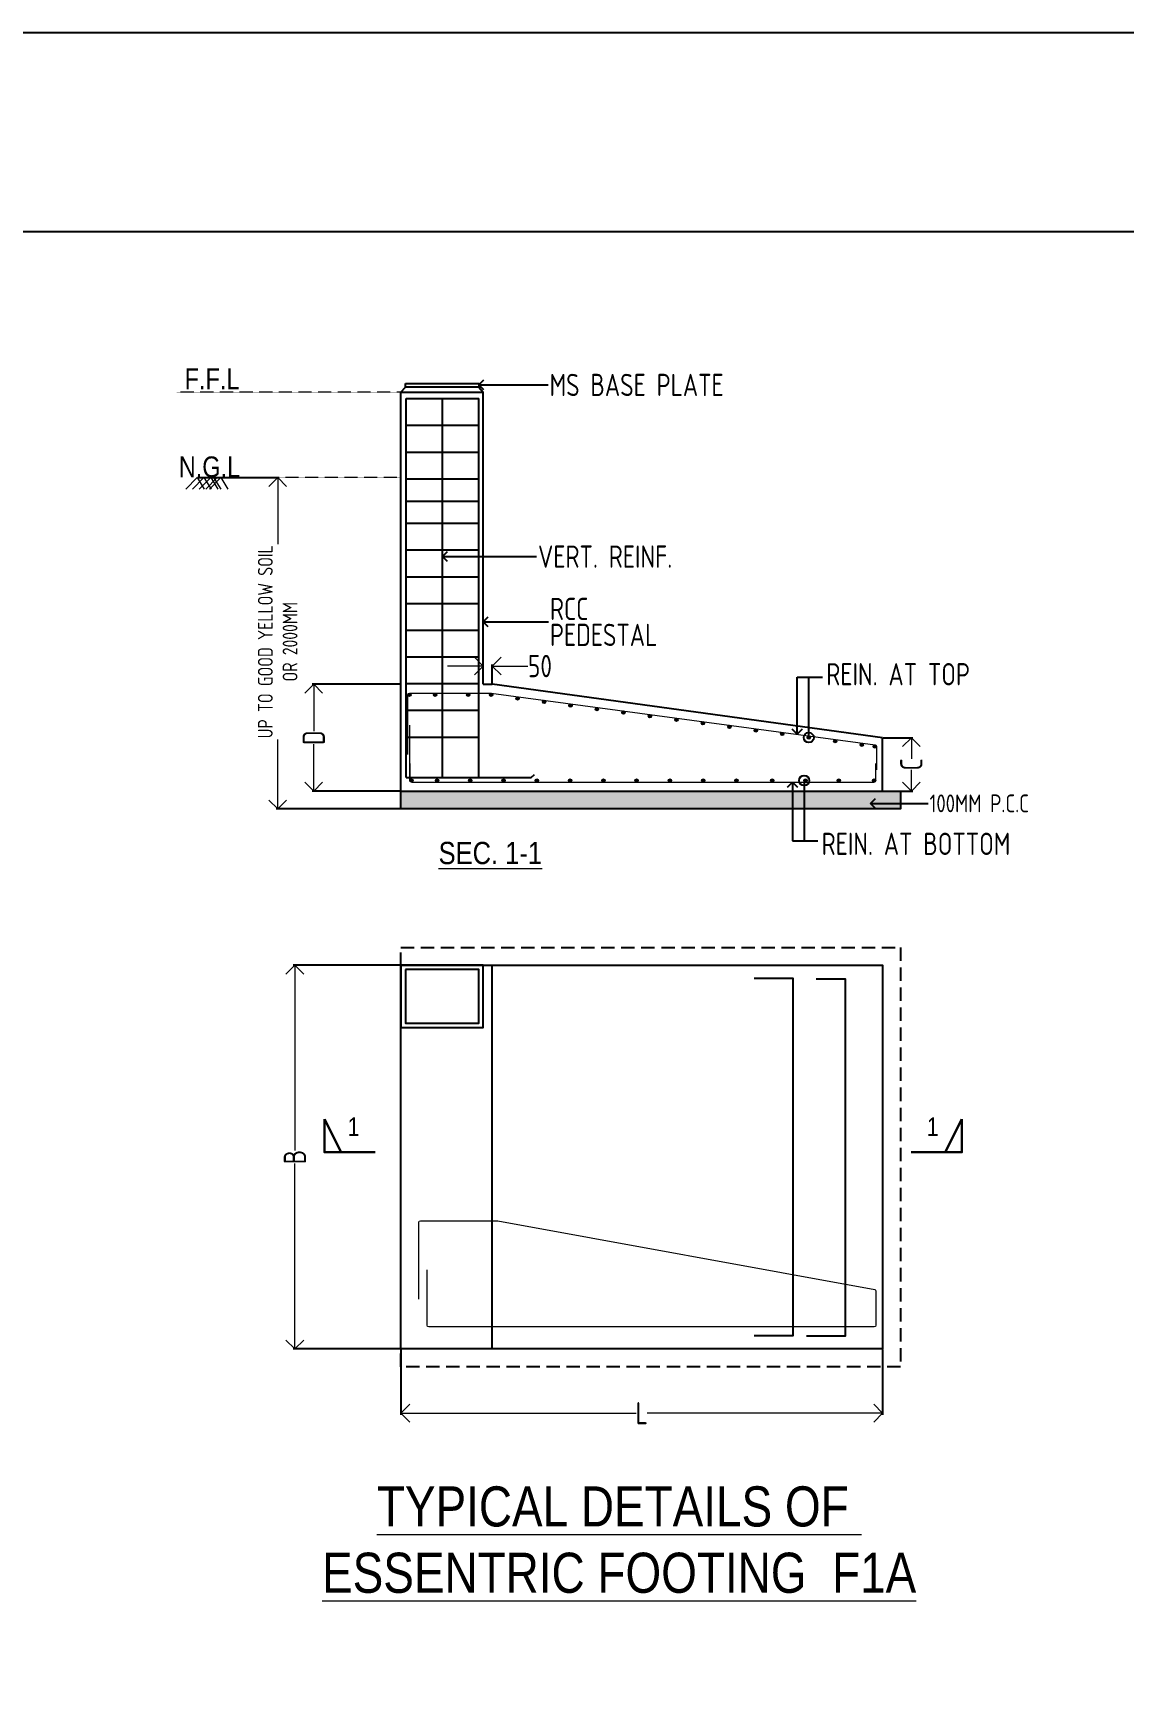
# Model space of a CAD drawing. Header units: millimetres. Extents: x 3470347 to 5996549, y -3470518 to 17149644.
# Drawn here: x 4926848 to 4939104, y 6913102 to 6931563 of the extents above; entities that cross this region are included whole.
import ezdxf
from ezdxf.enums import TextEntityAlignment as Align

# ---------------------------------------------------------------- set-up
doc = ezdxf.new("R2010")
doc.units = ezdxf.units.MM
doc.header["$MEASUREMENT"] = 0
doc.header["$PDMODE"] = 35
doc.header["$PDSIZE"] = -5
doc.linetypes.add('DASHED2', pattern=[0.375, 0.25, -0.125])
doc.linetypes.add('HIDDEN', pattern=[0.375, 0.25, -0.125])
doc.layers.get('0').update_dxf_attribs({"linetype": 'CONTINUOUS', "lineweight": 25})
doc.layers.get('DEFPOINTS').update_dxf_attribs({"linetype": 'CONTINUOUS', "lineweight": 25})
for name, color, linetype, lineweight in [('BLOCK', 7, 'CONTINUOUS', 30), ('L4', 4, 'CONTINUOUS', 30), ('PV_TEXT_ROMANS', 7, 'CONTINUOUS', 0), ('rDIMension', 1, 'CONTINUOUS', 18), ('rPCC DASH', 9, 'HIDDEN', 15), ('rRCC 1', 3, 'CONTINUOUS', 25), ('rRCC 2', 40, 'CONTINUOUS', 15), ('rREINF 1', 1, 'CONTINUOUS', 25), ('SHEET', 7, 'CONTINUOUS', 15), ('TEXT3', 7, 'CONTINUOUS', 30), ('TEXT6', 6, 'CONTINUOUS', 50)]:
    doc.layers.add(name, color=color, linetype=linetype, lineweight=lineweight)
doc.layers.add('S&T_HATCH', color=7, linetype='CONTINUOUS')
doc.styles.add('DIM', font='geniso.shx', dxfattribs={"width": 0.85})
doc.styles.add('J.P', font='ARIALN.TTF')
doc.styles.add('ROMANS', font='', dxfattribs={"width": 0.8})
doc.styles.get('ROMANS').set_extended_font_data('AR CENA')
doc.dimstyles.new('ST-150', dxfattribs={"dimscale": 75, "dimtxt": 3, "dimasz": 2, "dimexe": 0.18, "dimexo": 0.0625, "dimgap": 0.2, "dimtad": 0, "dimdec": 0, "dimlfac": 2, "dimzin": 0, "dimdsep": 46, "dimtxsty": 'DIM', "dimblk": 'OPEN90', "dimcen": 0.09, "dimclrd": 256, "dimclrt": 7, "dimadec": 0, "dimazin": 0, "dimtfac": 1, "dimtdec": 0, "dimtofl": 0, "dimtmove": 0, "dimatfit": 3, "dimldrblk": 'OPEN90', "dimfxl": 1, "dimtolj": 1, "dimtzin": 0, "dimlwd": -1, "dimarcsym": 0})
doc.dimstyles.new('ST-50', dxfattribs={"dimscale": 100, "dimtxt": 2.5, "dimasz": 2, "dimexe": 0.18, "dimexo": 0.0625, "dimgap": 0.2, "dimtad": 0, "dimdec": 0, "dimlfac": 0.5, "dimzin": 0, "dimdsep": 46, "dimtxsty": 'DIM', "dimblk": 'OPEN90', "dimcen": 0.09, "dimclrd": 256, "dimclrt": 7, "dimadec": 0, "dimazin": 0, "dimtfac": 1, "dimtdec": 0, "dimtofl": 0, "dimtmove": 0, "dimatfit": 3, "dimldrblk": 'OPEN90', "dimfxl": 1, "dimtolj": 1, "dimtzin": 0, "dimlwd": -1, "dimarcsym": 0})

# ---------------------------------------------------------------- blocks, each defined once
blk = doc.blocks.new('_Open90')
at = {"color": 0, "linetype": 'ByBlock', "lineweight": -2}
for p, q in [((0, 0), (-1, 0)), ((-0.5, 0.5), (0, 0)), ((0, 0), (-0.5, -0.5))]:
    blk.add_line(p, q, dxfattribs=at)
blk = doc.blocks.new('*D938')
at = {"layer": 'DEFPOINTS', "color": 0}
for p in [(4928692.180789503, 6926569.507553868), (4929597.697571815, 6926569.507553868), (4930981.279877479, 6922850.145336059)]:
    blk.add_point(p, dxfattribs=at)
at = {"layer": 'rDIMension', "color": 0, "lineweight": -2}
for p, q in [((4928698.430789503, 6926569.507553868), (4929615.697571815, 6926569.507553868)), ((4930975.029877479, 6922850.145336059), (4929579.697571815, 6922850.145336059))]:
    blk.add_line(p, q, dxfattribs=at)
at = {"layer": 'rDIMension'}
for p, q in [((4929597.697571815, 6926369.507553868), (4929597.697571815, 6925823.234000415)), ((4929597.697571815, 6923050.145336059), (4929597.697571815, 6923629.889900414))]:
    blk.add_line(p, q, dxfattribs=at)
at = {"layer": 'rDIMension', "xscale": 200, "yscale": 200, "zscale": 200}
for p, rotation in [((4929597.697571815, 6926569.507553868), 90), ((4929597.697571815, 6922850.145336059), 270)]:
    blk.add_blockref('_Open90', p, dxfattribs=dict(at, rotation=rotation))
at = {"layer": 'rDIMension', "color": 7, "insert": (4929597.697571815, 6924726.561950415), "char_height": 250, "attachment_point": 5, "rotation": 90, "style": 'DIM'}
blk.add_mtext('\\A1;{\\H0.66667x;UP TO GOOD YELLOW SOIL\\POR 2000MM}', dxfattribs=at)
blk = doc.blocks.new('*D939')
at = {"layer": 'DEFPOINTS', "color": 0}
for p in [(4936391.229720772, 6923650.145336059), (4936714.017906274, 6923650.145336059), (4936591.229720772, 6923050.14533606)]:
    blk.add_point(p, dxfattribs=at)
at = {"layer": 'rDIMension', "color": 0, "lineweight": -2}
for p, q in [((4936397.479720772, 6923650.145336059), (4936732.017906274, 6923650.145336059)), ((4936597.479720772, 6923050.14533606), (4936732.017906274, 6923050.14533606))]:
    blk.add_line(p, q, dxfattribs=at)
at = {"layer": 'rDIMension'}
for p, q in [((4936714.017906274, 6923450.145336059), (4936714.017906274, 6923412.645336058)), ((4936714.017906274, 6923250.14533606), (4936714.017906274, 6923287.645336058))]:
    blk.add_line(p, q, dxfattribs=at)
at = {"layer": 'rDIMension', "xscale": 200, "yscale": 200, "zscale": 200}
for p, rotation in [((4936714.017906274, 6923650.145336059), 90), ((4936714.017906274, 6923050.14533606), 270)]:
    blk.add_blockref('_Open90', p, dxfattribs=dict(at, rotation=rotation))
at = {"layer": 'rDIMension', "color": 7, "insert": (4936714.017906274, 6923350.145336059), "char_height": 250, "attachment_point": 5, "rotation": 90, "style": 'DIM'}
blk.add_mtext('\\A1;C', dxfattribs=at)
blk = doc.blocks.new('*D940')
at = {"layer": 'DEFPOINTS', "color": 0}
for p in [(4930002.072362051, 6924250.145336059), (4930981.279877479, 6924250.145336059), (4930981.279877479, 6923050.145336059)]:
    blk.add_point(p, dxfattribs=at)
at = {"layer": 'rDIMension', "color": 0, "lineweight": -2}
for p, q in [((4930975.029877479, 6924250.145336059), (4929984.072362051, 6924250.145336059)), ((4930975.029877479, 6923050.145336059), (4929984.072362051, 6923050.145336059))]:
    blk.add_line(p, q, dxfattribs=at)
at = {"layer": 'rDIMension'}
for p, q in [((4930002.072362051, 6924050.145336059), (4930002.072362051, 6923723.270336058)), ((4930002.072362051, 6923250.145336059), (4930002.072362051, 6923577.020336058))]:
    blk.add_line(p, q, dxfattribs=at)
at = {"layer": 'rDIMension', "xscale": 200, "yscale": 200, "zscale": 200}
for p, rotation in [((4930002.072362051, 6924250.145336059), 90), ((4930002.072362051, 6923050.145336059), 270)]:
    blk.add_blockref('_Open90', p, dxfattribs=dict(at, rotation=rotation))
at = {"layer": 'rDIMension', "color": 7, "insert": (4930002.072362051, 6923650.145336059), "char_height": 250, "attachment_point": 5, "rotation": 90, "style": 'DIM'}
blk.add_mtext('\\A1;D', dxfattribs=at)
blk = doc.blocks.new('*D941')
at = {"layer": 'DEFPOINTS', "color": 0}
for p in [(4930981.279877479, 6921095.726961946), (4929790.609119008, 6916787.216393275), (4930981.279877479, 6916787.216393275)]:
    blk.add_point(p, dxfattribs=at)
at = {"layer": 'rDIMension', "color": 0, "lineweight": -2}
for p, q in [((4930975.029877479, 6921095.726961946), (4929772.609119008, 6921095.726961946)), ((4930975.029877479, 6916787.216393275), (4929772.609119008, 6916787.216393275))]:
    blk.add_line(p, q, dxfattribs=at)
at = {"layer": 'rDIMension'}
for p, q in [((4929790.609119008, 6920895.726961946), (4929790.609119008, 6919014.596677611)), ((4929790.609119008, 6916987.216393275), (4929790.609119008, 6918868.346677611))]:
    blk.add_line(p, q, dxfattribs=at)
at = {"layer": 'rDIMension', "xscale": 200, "yscale": 200, "zscale": 200}
for p, rotation in [((4929790.609119008, 6921095.726961946), 90), ((4929790.609119008, 6916787.216393275), 270)]:
    blk.add_blockref('_Open90', p, dxfattribs=dict(at, rotation=rotation))
at = {"layer": 'rDIMension', "color": 7, "insert": (4929790.609119008, 6918941.471677611), "char_height": 250, "attachment_point": 5, "rotation": 90, "style": 'DIM'}
blk.add_mtext('\\A1;B', dxfattribs=at)
blk = doc.blocks.new('*D942')
at = {"layer": 'DEFPOINTS', "color": 0}
for p in [(4930981.279877479, 6916787.216393275), (4936391.229720772, 6916787.216393275), (4936391.229720772, 6916066.129081855)]:
    blk.add_point(p, dxfattribs=at)
at = {"layer": 'rDIMension', "color": 0, "lineweight": -2}
for p, q in [((4930981.279877479, 6916780.966393275), (4930981.279877479, 6916048.129081855)), ((4936391.229720772, 6916780.966393275), (4936391.229720772, 6916048.129081855))]:
    blk.add_line(p, q, dxfattribs=at)
at = {"layer": 'rDIMension'}
for p, q in [((4931181.279877479, 6916066.129081855), (4933623.754799126, 6916066.129081855)), ((4936191.229720772, 6916066.129081855), (4933748.754799126, 6916066.129081855))]:
    blk.add_line(p, q, dxfattribs=at)
at = {"layer": 'rDIMension', "xscale": 200, "yscale": 200, "zscale": 200, "rotation": 180}
blk.add_blockref('_Open90', (4930981.279877479, 6916066.129081855), dxfattribs=at)
at = {"layer": 'rDIMension', "xscale": 200, "yscale": 200, "zscale": 200}
blk.add_blockref('_Open90', (4936391.229720772, 6916066.129081855), dxfattribs=at)
at = {"layer": 'rDIMension', "color": 7, "insert": (4933686.254799126, 6916066.129081855), "char_height": 250, "attachment_point": 5, "style": 'DIM'}
blk.add_mtext('\\A1;L', dxfattribs=at)
blk = doc.blocks.new('SMH-1')
at = {"layer": 'L4'}
for points in [[(0, 0), (814.6229330631322, 0), (814.6229330631322, 534.8206034718023)], [(814.6229330631322, 534.8206034718023), (546.0281598753063, 0)]]:
    blk.add_lwpolyline(points, dxfattribs=at)
at = {"layer": 'TEXT6', "style": 'ROMANS', "width": 0.85}
blk.add_attdef('SEC', text='', height=300, dxfattribs=at).set_placement((346.3707409001945, 410.1505165286653), align=Align.MIDDLE_CENTER)
blk = doc.blocks.new('*D943')
at = {"layer": 'DEFPOINTS', "color": 0}
for p in [(4932006.279877479, 6924453.955307198), (4931906.279877479, 6924250.145336065), (4932006.279877479, 6924250.145336065)]:
    blk.add_point(p, dxfattribs=at)
at = {"layer": 'rDIMension'}
for p, q in [((4931706.279877479, 6924453.955307198), (4931506.279877479, 6924453.955307198)), ((4932206.279877479, 6924453.955307198), (4932406.279877479, 6924453.955307198))]:
    blk.add_line(p, q, dxfattribs=at)
at = {"layer": 'rDIMension', "color": 0, "lineweight": -2}
for p, q in [((4931906.279877479, 6924256.395336065), (4931906.279877479, 6924471.955307198)), ((4932006.279877479, 6924256.395336065), (4932006.279877479, 6924471.955307198))]:
    blk.add_line(p, q, dxfattribs=at)
at = {"layer": 'rDIMension', "xscale": 200, "yscale": 200, "zscale": 200}
blk.add_blockref('_Open90', (4931906.279877479, 6924453.955307198), dxfattribs=at)
at = {"layer": 'rDIMension', "xscale": 200, "yscale": 200, "zscale": 200, "rotation": 180}
blk.add_blockref('_Open90', (4932006.279877479, 6924453.955307198), dxfattribs=at)
at = {"layer": 'rDIMension', "color": 7, "insert": (4932543.238538897, 6924453.955307198), "char_height": 250, "attachment_point": 5, "style": 'DIM'}
blk.add_mtext('\\A1;50', dxfattribs=at)

msp = doc.modelspace()

# ---------------------------------------------------------------- hatches: boundary and pattern name
at = {"layer": 'rRCC 2'}
h = msp.add_hatch(color=256, dxfattribs=at)
h.dxf.hatch_style = 1
edge = h.paths.add_edge_path()
edge.add_arc((4931077.645183047, 6924131.44455612), 18.70077993899758, 0, 360)
h = msp.add_hatch(color=256, dxfattribs=at)
h.dxf.hatch_style = 1
edge = h.paths.add_edge_path()
edge.add_arc((4931364.889280852, 6924131.44455612), 18.70077993899758, 0, 360)
h = msp.add_hatch(color=256, dxfattribs=at)
h.dxf.hatch_style = 1
edge = h.paths.add_edge_path()
edge.add_arc((4931738.511329754, 6924131.44455612), 18.70077993899758, 0, 360)
h = msp.add_hatch(color=256, dxfattribs=at)
h.dxf.hatch_style = 1
edge = h.paths.add_edge_path()
edge.add_arc((4931994.237866423, 6924131.44455612), 18.70077993899758, 0, 360)
h = msp.add_hatch(color=256, dxfattribs=at)
h.dxf.hatch_style = 1
edge = h.paths.add_edge_path()
edge.add_arc((4932291.5584145, 6924091.438410455), 18.70077993899758, 0, 360)
h = msp.add_hatch(color=256, dxfattribs=at)
h.dxf.hatch_style = 1
edge = h.paths.add_edge_path()
edge.add_arc((4932588.878962577, 6924051.432264791), 18.70077993899758, 0, 360)
h = msp.add_hatch(color=256, dxfattribs=at)
h.dxf.hatch_style = 1
edge = h.paths.add_edge_path()
edge.add_arc((4932886.199510654, 6924011.426119126), 18.70077993899758, 0, 360)
h = msp.add_hatch(color=256, dxfattribs=at)
h.dxf.hatch_style = 1
edge = h.paths.add_edge_path()
edge.add_arc((4933183.520058732, 6923971.419973462), 18.70077993899758, 0, 360)
h = msp.add_hatch(color=256, dxfattribs=at)
h.dxf.hatch_style = 1
edge = h.paths.add_edge_path()
edge.add_arc((4933480.840606809, 6923931.413827797), 18.70077993899758, 0, 360)
h = msp.add_hatch(color=256, dxfattribs=at)
h.dxf.hatch_style = 1
edge = h.paths.add_edge_path()
edge.add_arc((4933778.161154886, 6923891.407682133), 18.70077993899758, 0, 360)
h = msp.add_hatch(color=256, dxfattribs=at)
h.dxf.hatch_style = 1
edge = h.paths.add_edge_path()
edge.add_arc((4934075.481702963, 6923851.401536468), 18.70077993899758, 0, 360)
h = msp.add_hatch(color=256, dxfattribs=at)
h.dxf.hatch_style = 1
edge = h.paths.add_edge_path()
edge.add_arc((4934372.80225104, 6923811.395390804), 18.70077993899758, 0, 360)
h = msp.add_hatch(color=256, dxfattribs=at)
h.dxf.hatch_style = 1
edge = h.paths.add_edge_path()
edge.add_arc((4934670.122799117, 6923771.389245139), 18.70077993899758, 0, 360)
h = msp.add_hatch(color=256, dxfattribs=at)
h.dxf.hatch_style = 1
edge = h.paths.add_edge_path()
edge.add_arc((4934967.443347194, 6923731.383099475), 18.70077993899758, 0, 360)
h = msp.add_hatch(color=256, dxfattribs=at)
h.dxf.hatch_style = 1
edge = h.paths.add_edge_path()
edge.add_arc((4935264.763895271, 6923691.37695381), 18.70077993899758, 0, 360)
h = msp.add_hatch(color=256, dxfattribs=at)
h.dxf.hatch_style = 1
edge = h.paths.add_edge_path()
edge.add_arc((4935562.084443348, 6923651.370808146), 18.70077993899758, 0, 360)
h = msp.add_hatch(color=256, dxfattribs=at)
h.dxf.hatch_style = 1
edge = h.paths.add_edge_path()
edge.add_arc((4935859.404991426, 6923611.364662481), 18.70077993899758, 0, 360)
h = msp.add_hatch(color=256, dxfattribs=at)
h.dxf.hatch_style = 1
edge = h.paths.add_edge_path()
edge.add_arc((4936156.725539503, 6923571.358516817), 18.70077993899758, 0, 360)
h = msp.add_hatch(color=256, dxfattribs=at)
h.dxf.hatch_style = 1
edge = h.paths.add_edge_path()
edge.add_arc((4936303.499525516, 6923551.609254609), 18.70077993899758, 0, 360)
h = msp.add_hatch(color=256, dxfattribs=at)
h.dxf.hatch_style = 1
edge = h.paths.add_edge_path()
edge.add_arc((4931099.980657418, 6923168.846115999), 18.70077993899758, 0, 360)
h = msp.add_hatch(color=256, dxfattribs=at)
h.dxf.hatch_style = 1
edge = h.paths.add_edge_path()
edge.add_arc((4931387.224755223, 6923168.846115999), 18.70077993899758, 0, 360)
h = msp.add_hatch(color=256, dxfattribs=at)
h.dxf.hatch_style = 1
edge = h.paths.add_edge_path()
edge.add_arc((4931760.846804126, 6923168.846115999), 18.70077993899758, 0, 360)
h = msp.add_hatch(color=256, dxfattribs=at)
h.dxf.hatch_style = 1
edge = h.paths.add_edge_path()
edge.add_arc((4932134.468853028, 6923168.846115999), 18.70077993899758, 0, 360)
h = msp.add_hatch(color=256, dxfattribs=at)
h.dxf.hatch_style = 1
edge = h.paths.add_edge_path()
edge.add_arc((4932508.090901931, 6923168.846115999), 18.70077993899758, 0, 360)
h = msp.add_hatch(color=256, dxfattribs=at)
h.dxf.hatch_style = 1
edge = h.paths.add_edge_path()
edge.add_arc((4932881.712950833, 6923168.846115999), 18.70077993899758, 0, 360)
h = msp.add_hatch(color=256, dxfattribs=at)
h.dxf.hatch_style = 1
edge = h.paths.add_edge_path()
edge.add_arc((4933255.334999735, 6923168.846115999), 18.70077993899758, 0, 360)
h = msp.add_hatch(color=256, dxfattribs=at)
h.dxf.hatch_style = 1
edge = h.paths.add_edge_path()
edge.add_arc((4933628.957048638, 6923168.846115999), 18.70077993899758, 0, 360)
h = msp.add_hatch(color=256, dxfattribs=at)
h.dxf.hatch_style = 1
edge = h.paths.add_edge_path()
edge.add_arc((4934002.57909754, 6923168.846115999), 18.70077993899758, 0, 360)
h = msp.add_hatch(color=256, dxfattribs=at)
h.dxf.hatch_style = 1
edge = h.paths.add_edge_path()
edge.add_arc((4934376.201146442, 6923168.846115999), 18.70077993899758, 0, 360)
h = msp.add_hatch(color=256, dxfattribs=at)
h.dxf.hatch_style = 1
edge = h.paths.add_edge_path()
edge.add_arc((4934749.823195345, 6923168.846115999), 18.70077993899758, 0, 360)
h = msp.add_hatch(color=256, dxfattribs=at)
h.dxf.hatch_style = 1
edge = h.paths.add_edge_path()
edge.add_arc((4935151.662794126, 6923168.846115998), 18.70077993899758, 0, 360)
h = msp.add_hatch(color=256, dxfattribs=at)
h.dxf.hatch_style = 1
edge = h.paths.add_edge_path()
edge.add_arc((4935525.284843029, 6923168.846115998), 18.70077993899758, 0, 360)
h = msp.add_hatch(color=256, dxfattribs=at)
h.dxf.hatch_style = 1
edge = h.paths.add_edge_path()
edge.add_arc((4935898.906891932, 6923168.846115998), 18.70077993899758, 0, 360)
h = msp.add_hatch(color=256, dxfattribs=at)
h.dxf.hatch_style = 1
edge = h.paths.add_edge_path()
edge.add_arc((4936295.911956084, 6923168.846115999), 18.70077993899758, 0, 360)
h = msp.add_hatch(color=256, dxfattribs=at)
h.dxf.hatch_style = 1
edge = h.paths.add_edge_path()
edge.add_arc((4936295.911956084, 6923168.846115999), 18.70077993899758, 0, 360)
at = {"layer": 'S&T_HATCH', "linetype": 'ByBlock', "transparency": 33554559}
h = msp.add_hatch(dxfattribs=at)
h.set_pattern_fill('AR-CONC', color=256, scale=30)
h.set_pattern_definition([(49.99999999999999, (2549078.607710564, 8955014.50923884), (215.178054780226, -18.82564049477853), [22.5, -247.5]), (355, (2549078.607710564, 8955014.50923884), (-41.6254000839, 225.6576401100035), [18, -198]), (100.45144446, (2549096.539214864, 8955012.94043564), (173.5526540181336, 206.8319972905888), [19.12205759999979, -210.3426335999984]), (46.18420000000001, (2549078.607710564, 8955074.50923884), (320.1723992014717, -49.65578423792296), [33.75, -371.25]), (96.63563549, (2549105.288734064, 8955070.37124674), (280.3985837022685, 292.2355802323651), [28.6831026, -315.5141279999999]), (351.1841639899999, (2549078.607710564, 8955074.50923884), (280.3985835164319, 292.2355800809971), [27, -297.0000003]), (21, (2549108.607710564, 8955059.50923884), (179.0721156355385, -120.7856671996016), [22.5, -247.5]), (326.0000000000001, (2549108.607710564, 8955059.50923884), (72.99459957647451, 217.5450135140559), [18, -198]), (71.45144474, (2549123.530386764, 8955049.443766642), (252.0667130189913, 96.75934584190615), [19.122057, -210.3426336]), (37.50000000000001, (2549078.607710564, 8955014.50923884), (3.647956595187201, 99.86815614939344), [0, -195.6, 0, -201, 0, -198.75]), (7.499999999999999, (2549078.607710564, 8955014.50923884), (78.92086123264458, 118.3235135647081), [0, -114.6, 0, -191.1, 0, -75.75]), (327.5, (2549011.707710564, 8955014.50923884), (160.1467308517227, -6.766461520313927), [0, -75, 0, -234, 0, -310.5]), (317.5, (2548981.707710564, 8955014.50923884), (174.9558508027159, 30.03149469969532), [0, -97.5, 0, -155.4, 0, -220.5])])
h.paths.add_polyline_path([(4936591.229720772, 6923050.145336059), (4930981.279877479, 6923050.14533606), (4930981.279877479, 6922850.14533606), (4936591.229720772, 6922850.145336059)])

# ---------------------------------------------------------------- linework, layer by layer
at = {"color": 192, "lineweight": 25, "elevation": -6.651888002746348e-07}
msp.add_lwpolyline([(4871034.922074285, 6848423.867082559), (4988617.795221603, 6848423.867082559), (4988617.795221603, 6931563.357165799), (4871034.922074285, 6931563.357165799)], close=True, dxfattribs=at)
at = {"color": 3, "linetype": 'ByBlock'}
msp.add_lwpolyline([(4930981.279877479, 6922850.145336059), (4930981.279877479, 6924250.145336059)], dxfattribs=at)
at = {"linetype": 'DASHED2', "ltscale": 600}
msp.add_lwpolyline([(4930981.279877479, 6916587.216393275), (4930981.279877479, 6921295.726961946), (4936591.229720772, 6921295.726961946), (4936591.229720772, 6916587.216393275)], close=True, dxfattribs=at)
at = {"color": 3, "linetype": 'ByBlock'}
msp.add_lwpolyline([(4930981.279877479, 6921095.726961942), (4930981.279877479, 6920395.726961942), (4931906.279877481, 6920395.72696195), (4931906.279877481, 6921095.72696195)], close=True, dxfattribs=at)
at = {"color": 1, "linetype": 'ByBlock'}
msp.add_lwpolyline([(4930981.279877479, 6916787.216393275), (4930981.279877479, 6921095.726961946), (4936391.229720772, 6921095.726961946), (4936391.229720772, 6916787.216393275)], close=True, dxfattribs=at)
msp.add_lwpolyline([(4932006.279877481, 6916787.216393275), (4932006.279877481, 6921095.726961946)], dxfattribs=at)
at = {"color": 2, "linetype": 'ByBlock'}
msp.add_lwpolyline([(4931031.279877479, 6921045.726961942), (4931031.279877479, 6920445.726961942), (4931856.279877481, 6920445.72696195), (4931856.279877481, 6921045.72696195)], close=True, dxfattribs=at)
at = {"layer": 'rPCC DASH'}
for p, q in [((4931106.279877481, 6927529.507553868), (4928463.082130815, 6927529.507553868)), ((4930981.279877479, 6926569.507553868), (4928835.845683378, 6926569.507553868))]:
    msp.add_line(p, q, dxfattribs=at)
at = {"layer": 'rRCC 1', "color": 0}
for p, q in [((4930981.279877479, 6927529.507553868), (4931031.279877479, 6927587.089833568)), ((4931856.279877481, 6927587.089833568), (4931906.279877481, 6927529.507553868))]:
    msp.add_line(p, q, dxfattribs=at)
at = {"layer": 'rRCC 1'}
for p, q in [((4930981.279877479, 6924250.145336059), (4930981.279877479, 6927529.507553868)), ((4930981.279877479, 6927529.507553868), (4931906.279877481, 6927529.507553868)), ((4931906.279877481, 6924250.145336059), (4931906.279877481, 6927529.507553868)), ((4930981.279877479, 6924250.145336059), (4930981.279877479, 6924250.145336059)), ((4931906.279877481, 6924250.145336059), (4932006.279877481, 6924250.145336059)), ((4936391.229720772, 6923650.145336059), (4932006.279877481, 6924250.145336059)), ((4936391.229720772, 6923050.145336059), (4936391.229720772, 6923650.145336059))]:
    msp.add_line(p, q, dxfattribs=at)
at = {"layer": 'rRCC 1', "color": 2}
for p, q in [((4931041.972908474, 6923204.02010208), (4931041.972908474, 6927457.517215935)), ((4931041.972908474, 6927457.517215935), (4931856.279877481, 6927457.517215935)), ((4931041.972908474, 6923204.02010208), (4931041.972908474, 6927457.517215935)), ((4931449.126392978, 6923204.02010208), (4931449.126392978, 6927457.517215935)), ((4931856.279877481, 6923204.02010208), (4931856.279877481, 6927457.517215935)), ((4931041.972908474, 6927157.517215935), (4931856.279877481, 6927157.517215935)), ((4931041.972908474, 6926857.517215935), (4931856.279877481, 6926857.517215935)), ((4931041.972908474, 6926557.517215935), (4931856.279877481, 6926557.517215935)), ((4931041.972908474, 6926307.254834517), (4931856.279877481, 6926307.254834517)), ((4931041.972908474, 6926057.517215935), (4931856.279877481, 6926057.517215935)), ((4931041.972908474, 6925757.517215935), (4931856.279877481, 6925757.517215935)), ((4931041.972908474, 6925457.517215935), (4931856.279877481, 6925457.517215935)), ((4931041.972908474, 6925157.517215935), (4931856.279877481, 6925157.517215935)), ((4931041.972908474, 6924857.517215935), (4931856.279877481, 6924857.517215935)), ((4931041.972908474, 6924557.517215935), (4931856.279877481, 6924557.517215935)), ((4931041.972908474, 6924257.517215935), (4931856.279877481, 6924257.517215935)), ((4931041.972908474, 6923957.517215935), (4931856.279877481, 6923957.517215935)), ((4931041.972908474, 6923657.517215935), (4931856.279877481, 6923657.517215935)), ((4931041.972908474, 6923204.02010208), (4931999.919729593, 6923204.02010208)), ((4931506.279877481, 6923204.02010208), (4931963.26674804, 6923204.02010208)), ((4931856.279877481, 6923204.02010208), (4932442.889474962, 6923204.02010208)), ((4932442.889474962, 6923204.02010208), (4932483.010241024, 6923238.02068607))]:
    msp.add_line(p, q, dxfattribs=at)
at = {"layer": 'rRCC 1', "color": 0}
msp.add_lwpolyline([(4931031.279877479, 6927627.922309618), (4931856.279877481, 6927627.922309618), (4931856.279877481, 6927587.089833568), (4931031.279877479, 6927587.089833568)], close=True, dxfattribs=at)
at = {"layer": 'rRCC 1'}
msp.add_lwpolyline([(4931106.279877481, 6926307.881703616), (4931106.279877481, 6926307.858691297)], dxfattribs=at)
msp.add_lwpolyline([(4930981.279877479, 6923050.14533606), (4936591.229720772, 6923050.145336059), (4936591.229720772, 6922850.145336059), (4930981.279877479, 6922850.14533606)], close=True, dxfattribs=at)
at = {"layer": 'rRCC 1', "color": 2}
for points in [[(4934947.026357674, 6920949.424197175), (4935383.206217141, 6920949.424197175), (4935383.206217141, 6916935.585905172), (4934947.026357674, 6916935.585905172)], [(4935644.359223836, 6920943.857716827), (4935971.424403884, 6920943.857716827), (4935971.424403884, 6916930.019424824), (4935535.244544418, 6916930.019424824)]]:
    msp.add_lwpolyline(points, dxfattribs=at)
at = {"layer": 'rRCC 2'}
for p, q in [((4928692.180789503, 6926569.507553868), (4928564.301475354, 6926441.450668775)), ((4928769.273986361, 6926569.507553868), (4928641.394672212, 6926441.450668775)), ((4928692.180789503, 6926569.507553868), (4928771.990856734, 6926441.450668775)), ((4928845.119150895, 6926569.507553868), (4928717.239836744, 6926441.450668775)), ((4928769.273986361, 6926569.507553868), (4928849.084053592, 6926441.450668775)), ((4928917.353021887, 6926569.507553868), (4928789.473707738, 6926441.450668775)), ((4928959.502402254, 6926569.507553868), (4928831.623088106, 6926441.450668775)), ((4928845.119150895, 6926569.507553868), (4928924.929218124, 6926441.450668775)), ((4928877.33867406, 6926569.507553868), (4928957.148741289, 6926441.450668775)), ((4928959.502402254, 6926569.507553868), (4929039.312469485, 6926441.450668775))]:
    msp.add_line(p, q, dxfattribs=at)
for points in [[(4931058.683917772, 6923460.253845648), (4931058.683917772, 6924131.184070786, -0.4142135623443229), (4931077.645183046, 6924150.145336059), (4931989.73242733, 6924150.145336059, -0.06921653228741868), (4931994.907304644, 6924149.425513315), (4936308.017822416, 6923569.805463818, -0.335381499519169), (4936321.804210377, 6923551.564021287), (4936321.804210377, 6923287.263209083)], [(4931181.433290597, 6917344.032071547), (4931181.433290597, 6918208.066296238, -0.4142135623443229), (4931200.394555871, 6918227.027561511), (4932063.083514662, 6918227.027561511, -0.06921653228741868), (4932068.258391975, 6918226.307738767), (4936302.868706342, 6917453.583689717, -0.335381499519169), (4936316.655094303, 6917435.342247185), (4936316.655094303, 6917052.884827233, -0.4142135623443229), (4936297.693829028, 6917033.923561958), (4931294.92475555, 6917033.923561959, -0.4142135623443229), (4931275.963490275, 6917052.884827234), (4931275.963490275, 6917673.507488684)]]:
    msp.add_lwpolyline(points, format="xyb", dxfattribs=at)
for points in [[(4931081.279877479, 6923168.846115999), (4931081.279877479, 6923789.729262785)], [(4931081.279877479, 6923360.14533606), (4931081.279877479, 6923168.846115999)], [(4936314.612736023, 6923168.846115999), (4936314.612736023, 6923360.14533606)], [(4931099.980657418, 6923150.14533606), (4936295.911956084, 6923150.145336059)]]:
    msp.add_lwpolyline(points, dxfattribs=at)
for centre in [(4931077.645183047, 6924131.44455612), (4931077.645183047, 6924131.44455612), (4931364.889280852, 6924131.44455612), (4931364.889280852, 6924131.44455612), (4931738.511329754, 6924131.44455612), (4931738.511329754, 6924131.44455612), (4931994.237866423, 6924131.44455612), (4931994.237866423, 6924131.44455612), (4932291.5584145, 6924091.438410455, -5.244137667398649e-08), (4932291.5584145, 6924091.438410455, -5.244137667398649e-08), (4932588.878962577, 6924051.432264791, -1.04882753347973e-07), (4932588.878962577, 6924051.432264791, -1.04882753347973e-07), (4932886.199510654, 6924011.426119126, -1.573241300219595e-07), (4932886.199510654, 6924011.426119126, -1.573241300219595e-07), (4933183.520058732, 6923971.419973462, -2.09765506695946e-07), (4933183.520058732, 6923971.419973462, -2.09765506695946e-07), (4933480.840606809, 6923931.413827797, -2.622068833699325e-07), (4933480.840606809, 6923931.413827797, -2.622068833699325e-07), (4933778.161154886, 6923891.407682133, -3.146482600439189e-07), (4933778.161154886, 6923891.407682133, -3.146482600439189e-07), (4934075.481702963, 6923851.401536468, -3.670896367179055e-07), (4934075.481702963, 6923851.401536468, -3.670896367179055e-07), (4934372.80225104, 6923811.395390804, -4.195310133918919e-07), (4934372.80225104, 6923811.395390804, -4.195310133918919e-07), (4934670.122799117, 6923771.389245139, -4.719723900658784e-07), (4934670.122799117, 6923771.389245139, -4.719723900658784e-07), (4934967.443347194, 6923731.383099475, -5.244137667398649e-07), (4934967.443347194, 6923731.383099475, -5.244137667398649e-07), (4935264.763895271, 6923691.37695381, -5.768551434138515e-07), (4935264.763895271, 6923691.37695381, -5.768551434138515e-07), (4935562.084443348, 6923651.370808146, -6.292965200878379e-07), (4935562.084443348, 6923651.370808146, -6.292965200878379e-07), (4935859.404991426, 6923611.364662481, -6.817378967618244e-07), (4935859.404991426, 6923611.364662481, -6.817378967618244e-07), (4936156.725539503, 6923571.358516817, -7.341792734358109e-07), (4936156.725539503, 6923571.358516817, -7.341792734358109e-07), (4936303.499525516, 6923551.609254609, -7.600672584271155e-07), (4936303.499525516, 6923551.609254609, -7.600672584271155e-07), (4931099.980657418, 6923168.846115999), (4931099.980657418, 6923168.846115999), (4931387.224755223, 6923168.846115999), (4931387.224755223, 6923168.846115999), (4931760.846804126, 6923168.846115999), (4931760.846804126, 6923168.846115999), (4932134.468853028, 6923168.846115999), (4932134.468853028, 6923168.846115999), (4932508.090901931, 6923168.846115999), (4932508.090901931, 6923168.846115999), (4932881.712950833, 6923168.846115999), (4932881.712950833, 6923168.846115999), (4933255.334999735, 6923168.846115999), (4933255.334999735, 6923168.846115999), (4933628.957048638, 6923168.846115999), (4933628.957048638, 6923168.846115999), (4934002.57909754, 6923168.846115999), (4934002.57909754, 6923168.846115999), (4934376.201146442, 6923168.846115999), (4934376.201146442, 6923168.846115999), (4934749.823195345, 6923168.846115999), (4934749.823195345, 6923168.846115999), (4935151.662794126, 6923168.846115998), (4935151.662794126, 6923168.846115998), (4935525.284843029, 6923168.846115998), (4935525.284843029, 6923168.846115998), (4935898.906891932, 6923168.846115998), (4935898.906891932, 6923168.846115998), (4936295.911956084, 6923168.846115999), (4936295.911956084, 6923168.846115999), (4936295.911956084, 6923168.846115999), (4936295.911956084, 6923168.846115999)]:
    msp.add_circle(centre, 18.70077993899758, dxfattribs=at)
at = {"layer": 'SHEET', "color": 220, "lineweight": 25, "elevation": -6.651888002746348e-07}
msp.add_lwpolyline([(4873274.595847357, 6850659.341464146), (4986378.121446762, 6850659.341464146), (4986378.121446762, 6929327.882784202), (4873274.595847357, 6929327.882784202)], close=True, dxfattribs=at)

# ---------------------------------------------------------------- block references
at = {"layer": 'BLOCK'}
ref = msp.add_blockref('SMH-1', (4930691.26939625, 6918994.831403988), dxfattribs=dict(at, xscale=-0.6985281548173935, yscale=0.6985281548173935, zscale=0.6985281548173935))
ref.add_attrib('SEC', '1', dxfattribs={"layer": 'TEXT6', "height": 209.558446445218, "style": 'ROMANS', "width": 0.85}).set_placement((4930449.319681726, 6919281.333087497), align=Align.MIDDLE_CENTER)
at = {"layer": 'BLOCK', "xscale": 0.6985281548173935, "yscale": 0.6985281548173935, "zscale": 0.6985281548173935}
msp.add_blockref('SMH-1', (4936712.217614667, 6918994.831403988), dxfattribs=at).add_auto_attribs({'SEC': '1'})

# ---------------------------------------------------------------- texts
at = {"layer": 'PV_TEXT_ROMANS', "style": 'J.P'}
for s, height, p in [('%%USEC. 1-1', 250, (4931985.83054275, 6922355.296706863)), ('%%UTYPICAL DETAILS OF ', 450, (4933432.504041647, 6915018.93062679)), ('%%UESSENTRIC FOOTING  F1A', 450, (4933432.504041647, 6914274.114728642))]:
    msp.add_text(s, height=height, rotation=359.9999999999999, dxfattribs=at).set_placement(p, align=Align.MIDDLE)
at = {"layer": 'rDIMension', "color": 7, "char_height": 250, "attachment_point": 4, "line_spacing_factor": 0.7, "style": 'DIM'}
for s, insert in [('\\A1;RCC\\PPEDESTAL', (4932655.248873686, 6924949.965280629)), ('\\A1;REIN. AT TOP', (4935758.741342283, 6924362.240858847, -6.292965200878379e-07)), ('\\A1;REIN. AT BOTTOM', (4935706.587399646, 6922457.976065298))]:
    msp.add_mtext(s, dxfattribs=dict(at, insert=insert))
at = {"layer": 'rDIMension', "color": 7, "insert": (4936918.986177831, 6922912.535824499), "char_height": 200, "attachment_point": 4, "style": 'DIM'}
msp.add_mtext('\\A1;100MM P.C.C', dxfattribs=at)
at = {"layer": 'rRCC 2', "color": 7, "char_height": 250, "attachment_point": 4, "style": 'DIM'}
for s, insert in [('\\A1;MS BASE PLATE', (4932650.982624074, 6927610.281796157)), ('\\A1;VERT. REINF.', (4932520.907393079, 6925683.026770778))]:
    msp.add_mtext(s, dxfattribs=dict(at, insert=insert))
at = {"layer": 'TEXT3', "style": 'ROMANS', "width": 0.85}
for s, p in [('F.F.L', (4928552.428220668, 6927562.771756954)), ('N.G.L', (4928486.286924687, 6926574.994394155))]:
    msp.add_text(s, height=232.5536011379122, dxfattribs=at).set_placement(p)

# ---------------------------------------------------------------- dimensions: what is measured, and where the dimension line sits
at = {"layer": 'rDIMension'}
for base, p1, p2, text, picture, middle in [((4929597.697571815, 6926569.507553868), (4930981.279877479, 6922850.145336059), (4928692.180789503, 6926569.507553868), '{\\H0.66667x;UP TO GOOD YELLOW SOIL\\POR 2000MM}', '*D938', (4929597.697571815, 6924726.561950415)), ((4936714.017906274, 6923650.145336059), (4936591.229720772, 6923050.14533606), (4936391.229720772, 6923650.145336059), 'C', '*D939', (4936714.017906274, 6923350.145336059))]:
    dim = msp.add_linear_dim(base=base, p1=p1, p2=p2, angle=90, text=text, dimstyle='ST-50', dxfattribs=at)
    dim.commit()
    dim.dimension.update_dxf_attribs({"geometry": picture, "text_midpoint": middle, "dimtype": 160})
dim = msp.add_linear_dim(base=(4932006.279877479, 6924453.955307198), p1=(4931906.279877479, 6924250.145336065), p2=(4932006.279877479, 6924250.145336065), angle=180, dimstyle='ST-50', dxfattribs=at)
dim.commit()
dim.dimension.update_dxf_attribs({"geometry": '*D943', "text_midpoint": (4932543.238538897, 6924453.955307198)})
dim = msp.add_linear_dim(base=(4930002.072362051, 6924250.145336059), p1=(4930981.279877479, 6923050.145336059), p2=(4930981.279877479, 6924250.145336059), angle=90, text='D', dimstyle='ST-50', dxfattribs=at)
dim.commit()
dim.dimension.update_dxf_attribs({"geometry": '*D940', "text_midpoint": (4930002.072362051, 6923650.145336059)})
dim = msp.add_linear_dim(base=(4929790.609119008, 6916787.216393275), p1=(4930981.279877479, 6921095.726961946), p2=(4930981.279877479, 6916787.216393275), angle=90, text='B', dimstyle='ST-50', override={"dimtxsty": 'DIM'}, dxfattribs=at)
dim.commit()
dim.dimension.update_dxf_attribs({"geometry": '*D941', "text_midpoint": (4929790.609119008, 6918941.471677611)})
dim = msp.add_linear_dim(base=(4936391.229720772, 6916066.129081855), p1=(4930981.279877479, 6916787.216393275), p2=(4936391.229720772, 6916787.216393275), text='L', dimstyle='ST-50', override={"dimtxsty": 'DIM'}, dxfattribs=at)
dim.commit()
dim.dimension.update_dxf_attribs({"geometry": '*D942', "text_midpoint": (4933686.254799126, 6916066.129081855)})

# ---------------------------------------------------------------- leaders
at = {"layer": 'rREINF 1', "annotation_type": 0, "has_hookline": 1, "hookline_direction": 0, "horizontal_direction": (1, 1.430212185077031e-12, 0)}
for points, text_width in [([(4931856.279877481, 6927610.281796157), (4932635.982624074, 6927610.281796157)], 1976.25), ([(4931447.59901681, 6925683.026770778), (4932505.907393079, 6925683.026770778)], 1530)]:
    msp.add_leader(points, dimstyle='ST-150', override={"dimasz": 1.5}, dxfattribs=dict(at, text_width=text_width))
at = {"layer": 'rREINF 1', "annotation_type": 0, "has_hookline": 1, "hookline_direction": 0}
for points, text_width in [([(4931906.279877481, 6924949.965280629), (4932640.248873686, 6924949.965280629)], 1253.75), ([(4936256.533115086, 6922912.535824499), (4936903.986177831, 6922912.535824499)], 1122)]:
    msp.add_leader(points, dimstyle='ST-150', override={"dimasz": 1.5}, dxfattribs=dict(at, text_width=text_width))
at = {"layer": 'rREINF 1'}
for points, override in [([(4935430.717791556, 6923687.701976141, -6.292965200878379e-07), (4935430.717791556, 6924330.058597404, -6.292965200878379e-07), (4935717.173359048, 6924330.058597404, -6.292965200878379e-07)], {"dimasz": 1.5}), ([(4935562.084443348, 6923651.370808146, -6.292965200878379e-07), (4935562.084443348, 6924330.058597404, -6.292965200878379e-07), (4935717.173359048, 6924330.058597404, -6.292965200878379e-07)], {"dimasz": 1.5, "dimldrblk": 'DotBlank'}), ([(4935378.563848919, 6923150.145336061), (4935378.563848919, 6922490.158326741), (4935665.01941641, 6922490.158326741)], {"dimasz": 1.5}), ([(4935509.930500711, 6923168.846115999), (4935509.930500711, 6922490.158326741), (4935665.01941641, 6922490.158326741)], {"dimasz": 1.5, "dimldrblk": 'DotBlank'})]:
    msp.add_leader(points, dimstyle='ST-150', override=override, dxfattribs=at)

doc.saveas('drawing.dxf')
